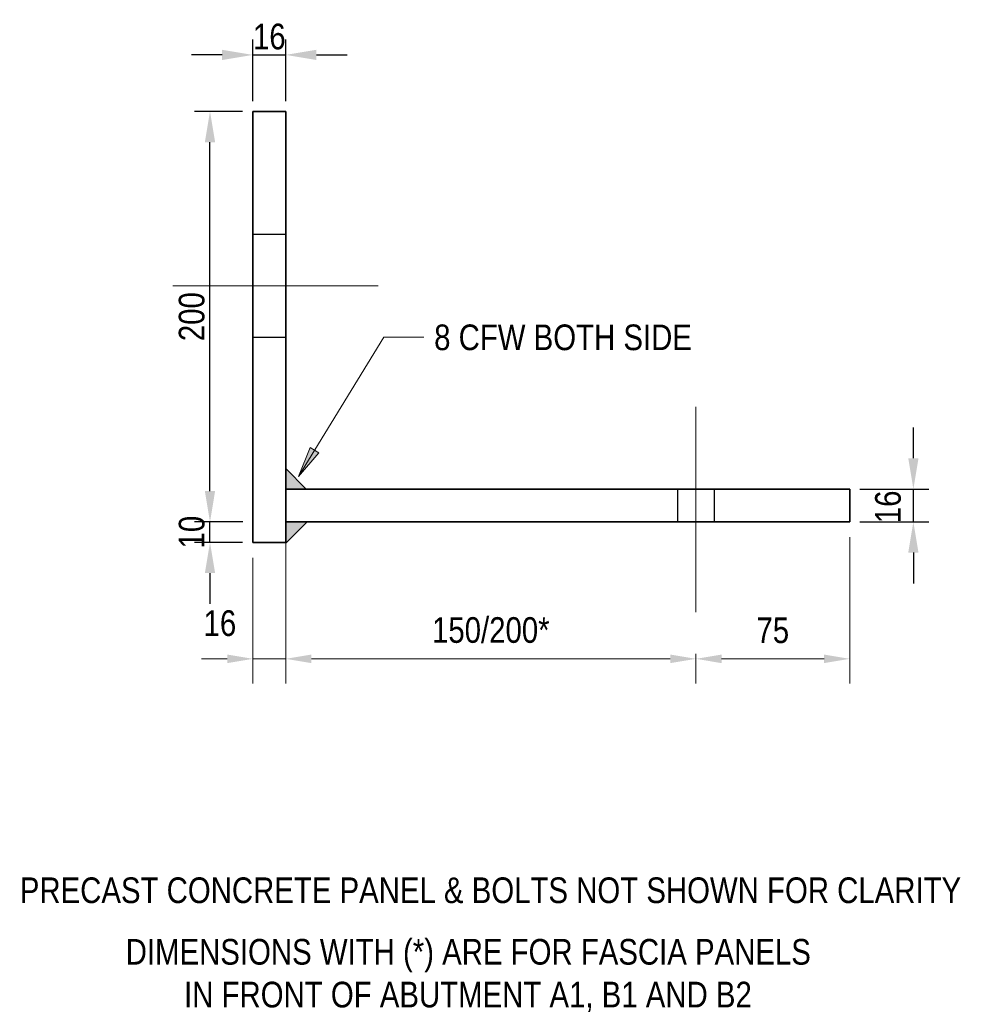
# Model space of a CAD drawing. Header units: metres. Extents: x 2.13 to 8.43, y 2.45 to 4.36.
# Drawn here: x 5.6071 to 6.0661, y 3.8747 to 4.3583 of the extents above; entities that cross this region are included whole.
import ezdxf

# ---------------------------------------------------------------- set-up
doc = ezdxf.new("R2010")
doc.units = ezdxf.units.M
doc.linetypes.add('JacobsCenter', pattern=[0.015, 0.009, -0.0015, 0.003, -0.0015])
doc.layers.get('Defpoints').update_dxf_attribs({"color": 41})
for name, color, linetype, lineweight in [('A-ANNO-DIMS', 7, 'Continuous', 9), ('A-DETL', 7, 'Continuous', 13), ('A-DETL-GENF', 7, 'Continuous', 9), ('G-ANNO-TEXT', 7, 'Continuous', 9)]:
    doc.layers.add(name, color=color, linetype=linetype, lineweight=lineweight)
doc.styles.add('Arial Narrow', font='ARIALN.TTF', dxfattribs={"height": 0.0125})
doc.dimstyles.new('____ddd____', dxfattribs={"dimscale": 0.3048, "dimtxt": 0.012793, "dimasz": 0.049213, "dimexe": 0.024606, "dimexo": 0.016404, "dimgap": 0.008202, "dimtad": 1, "dimdec": 0, "dimlfac": 1000, "dimzin": 0, "dimdsep": 46, "dimtxsty": 'Arial Narrow', "dimsah": 1, "dimcen": 0.09, "dimaunit": 1, "dimadec": 4, "dimazin": 0, "dimtfac": 1, "dimtdec": 4, "dimtix": 1, "dimtmove": 0, "dimatfit": 3, "dimfxl": 1, "dimtvp": 1, "dimtolj": 1, "dimtzin": 0, "dimarcsym": 2})
doc.dimstyles.new('____ddd_____2', dxfattribs={"dimscale": 0.3048, "dimtxt": 0.012793, "dimasz": 0.049213, "dimexe": 0.024606, "dimexo": 0.016404, "dimgap": 0.008202, "dimtad": 1, "dimdec": 0, "dimlfac": 1000, "dimzin": 0, "dimdsep": 46, "dimtxsty": 'Arial Narrow', "dimsah": 1, "dimcen": 0.09, "dimaunit": 1, "dimadec": 4, "dimazin": 0, "dimtfac": 1, "dimtdec": 4, "dimtix": 1, "dimtmove": 2, "dimatfit": 3, "dimfxl": 1, "dimtvp": 1, "dimtolj": 1, "dimtzin": 0, "dimarcsym": 2})
doc.dimstyles.new('Dimension_Standard_O__mm_', dxfattribs={"dimscale": 0.3048, "dimtxt": 0.012793, "dimasz": 0.04101, "dimexe": 0.03937, "dimexo": 0.024606, "dimgap": 0.024606, "dimtad": 1, "dimdec": 0, "dimlfac": 1000, "dimzin": 0, "dimdsep": 46, "dimtxsty": 'Arial Narrow', "dimsah": 1, "dimcen": 0.09, "dimaunit": 1, "dimadec": 4, "dimazin": 0, "dimtfac": 1, "dimtdec": 4, "dimtix": 1, "dimtmove": 0, "dimatfit": 3, "dimfxl": 1, "dimtvp": 1, "dimtfill": 1, "dimtolj": 1, "dimtzin": 0, "dimlwd": 18, "dimlwe": 18, "dimarcsym": 2})
doc.dimstyles.new('Dimension_Standard_O__mm__1', dxfattribs={"dimscale": 0.3048, "dimtxt": 0.012793, "dimasz": 0.04101, "dimexe": 0.03937, "dimexo": 0.024606, "dimgap": 0.024606, "dimtad": 1, "dimdec": 0, "dimlfac": 1000, "dimzin": 0, "dimdsep": 46, "dimtxsty": 'Arial Narrow', "dimsah": 1, "dimcen": 0.09, "dimaunit": 1, "dimadec": 4, "dimazin": 0, "dimtfac": 1, "dimtdec": 4, "dimtix": 1, "dimtmove": 2, "dimatfit": 3, "dimfxl": 1, "dimtvp": 1, "dimtfill": 1, "dimtolj": 1, "dimtzin": 0, "dimlwd": 18, "dimlwe": 18, "dimarcsym": 2})

# ---------------------------------------------------------------- blocks, each defined once
blk = doc.blocks.new('DIMBLOCK16-DRG-2873197 - SIDE VIEW')
at = {"layer": 'A-ANNO-DIMS', "color": 0, "lineweight": -2, "transparency": 16777216}
for p, q in [((5.72076, 4.31869), (5.72076, 4.34876)), ((5.73676, 4.31869), (5.73676, 4.34876)), ((5.70576, 4.34126), (5.69076, 4.34126)), ((5.72076, 4.34126), (5.73676, 4.34126)), ((5.75176, 4.34126), (5.76676, 4.34126))]:
    blk.add_line(p, q, dxfattribs=at)
at = {"layer": 'A-ANNO-DIMS', "color": 0, "transparency": 16777216}
for points in [[(5.70576, 4.34376), (5.70576, 4.33876), (5.72076, 4.34126)], [(5.75176, 4.34376), (5.75176, 4.33876), (5.73676, 4.34126)]]:
    blk.add_solid(points, dxfattribs=at)
at = {"layer": 'Defpoints', "color": 0, "transparency": 16777216}
for p in [(5.73676, 4.34126), (5.72076, 4.31369), (5.73676, 4.31369)]:
    blk.add_point(p, dxfattribs=at)
at = {"layer": 'A-ANNO-DIMS', "color": 0, "transparency": 16777216, "insert": (5.72876, 4.35014), "char_height": 0.0125, "width": 0.0190066, "attachment_point": 5, "style": 'Arial Narrow'}
blk.add_mtext('\\A1;16', dxfattribs=at)
blk = doc.blocks.new('DIMBLOCK17-DRG-2873197 - SIDE VIEW')
at = {"layer": 'A-ANNO-DIMS', "color": 0, "lineweight": -2, "transparency": 16777216}
for p, q in [((5.69984, 4.12869), (5.69984, 4.14369)), ((5.71584, 4.11369), (5.69234, 4.11369)), ((5.69984, 4.10369), (5.69984, 4.11369)), ((5.71576, 4.10369), (5.69234, 4.10369)), ((5.69984, 4.08869), (5.69984, 4.07369))]:
    blk.add_line(p, q, dxfattribs=at)
at = {"layer": 'A-ANNO-DIMS', "color": 0, "transparency": 16777216}
for points in [[(5.69734, 4.12869), (5.70234, 4.12869), (5.69984, 4.11369)], [(5.69734, 4.08869), (5.70234, 4.08869), (5.69984, 4.10369)]]:
    blk.add_solid(points, dxfattribs=at)
at = {"layer": 'Defpoints', "color": 0, "transparency": 16777216}
for p in [(5.69984, 4.11369), (5.72084, 4.11369), (5.72076, 4.10369)]:
    blk.add_point(p, dxfattribs=at)
at = {"layer": 'A-ANNO-DIMS', "color": 0, "transparency": 16777216, "insert": (5.69096, 4.10869), "char_height": 0.0125, "width": 0.0190066, "attachment_point": 5, "rotation": 90, "style": 'Arial Narrow'}
blk.add_mtext('\\A1;10', dxfattribs=at)
blk = doc.blocks.new('DIMBLOCK18-DRG-2873197 - SIDE VIEW')
at = {"layer": 'A-ANNO-DIMS', "color": 0, "lineweight": -2, "transparency": 16777216}
for p, q in [((5.71576, 4.31369), (5.69234, 4.31369)), ((5.69984, 4.12869), (5.69984, 4.29869)), ((5.71584, 4.11369), (5.69234, 4.11369))]:
    blk.add_line(p, q, dxfattribs=at)
at = {"layer": 'A-ANNO-DIMS', "color": 0, "transparency": 16777216}
for points in [[(5.69734, 4.29869), (5.70234, 4.29869), (5.69984, 4.31369)], [(5.69734, 4.12869), (5.70234, 4.12869), (5.69984, 4.11369)]]:
    blk.add_solid(points, dxfattribs=at)
at = {"layer": 'Defpoints', "color": 0, "transparency": 16777216}
for p in [(5.69984, 4.31369), (5.72076, 4.31369), (5.72084, 4.11369)]:
    blk.add_point(p, dxfattribs=at)
at = {"layer": 'A-ANNO-DIMS', "color": 0, "transparency": 16777216, "insert": (5.69096, 4.21369), "char_height": 0.0125, "width": 0.0285099, "attachment_point": 5, "rotation": 90, "style": 'Arial Narrow'}
blk.add_mtext('\\A1;200', dxfattribs=at)
blk = doc.blocks.new('DIMBLOCK19-DRG-2873197 - SIDE VIEW')
at = {"layer": 'A-ANNO-DIMS', "color": 0, "lineweight": -2, "transparency": 16777216}
for p, q in [((6.0428, 4.14469), (6.0428, 4.15969)), ((6.01676, 4.12969), (6.0503, 4.12969)), ((6.0428, 4.11369), (6.0428, 4.12969)), ((6.01676, 4.11369), (6.0503, 4.11369)), ((6.0428, 4.09869), (6.0428, 4.08369))]:
    blk.add_line(p, q, dxfattribs=at)
at = {"layer": 'A-ANNO-DIMS', "color": 0, "transparency": 16777216}
for points in [[(6.0403, 4.14469), (6.0453, 4.14469), (6.0428, 4.12969)], [(6.0403, 4.09869), (6.0453, 4.09869), (6.0428, 4.11369)]]:
    blk.add_solid(points, dxfattribs=at)
at = {"layer": 'Defpoints', "color": 0, "transparency": 16777216}
for p in [(6.01176, 4.12969), (6.0428, 4.12969), (6.01176, 4.11369)]:
    blk.add_point(p, dxfattribs=at)
at = {"layer": 'A-ANNO-DIMS', "color": 0, "transparency": 16777216, "insert": (6.02415, 4.11303), "char_height": 0.0125, "width": 0.0190066, "attachment_point": 1, "rotation": 90, "line_spacing_factor": 0.974696, "style": 'Arial Narrow'}
blk.add_mtext('\\A1;16', dxfattribs=at)
blk = doc.blocks.new('DIMBLOCK20-DRG-2873197 - SIDE VIEW')
at = {"layer": 'A-ANNO-DIMS', "color": 0, "lineweight": 18, "transparency": 16777216}
for p, q in [((5.73676, 4.10619), (5.73676, 4.03493)), ((5.93676, 4.04943), (5.93676, 4.03493)), ((5.74926, 4.04693), (5.92426, 4.04693))]:
    blk.add_line(p, q, dxfattribs=at)
at = {"layer": 'A-ANNO-DIMS', "color": 0, "transparency": 16777216}
for points in [[(5.74926, 4.04901), (5.74926, 4.04484), (5.73676, 4.04693)], [(5.92426, 4.04901), (5.92426, 4.04484), (5.93676, 4.04693)]]:
    blk.add_solid(points, dxfattribs=at)
at = {"layer": 'Defpoints', "color": 0, "transparency": 16777216}
for p in [(5.73676, 4.11369), (5.93676, 4.05693), (5.93676, 4.04693)]:
    blk.add_point(p, dxfattribs=at)
at = {"layer": 'A-ANNO-DIMS', "color": 0, "lineweight": 18, "transparency": 16777216, "insert": (5.83676, 4.06089), "char_height": 0.0125, "width": 0.0684724, "attachment_point": 5, "style": 'Arial Narrow', "bg_fill": 3, "box_fill_scale": 1.1, "bg_fill_color": 256, "bg_fill_true_color": 13158600, "bg_fill_transparency": 0}
blk.add_mtext('\\A1;150/200*', dxfattribs=at)
blk = doc.blocks.new('DIMBLOCK21-DRG-2873197 - SIDE VIEW')
at = {"layer": 'A-ANNO-DIMS', "color": 0, "lineweight": 18, "transparency": 16777216}
for p, q in [((6.01176, 4.10619), (6.01176, 4.03493)), ((5.93676, 4.04943), (5.93676, 4.03493)), ((5.94926, 4.04693), (5.99926, 4.04693))]:
    blk.add_line(p, q, dxfattribs=at)
at = {"layer": 'A-ANNO-DIMS', "color": 0, "transparency": 16777216}
for points in [[(5.94926, 4.04901), (5.94926, 4.04484), (5.93676, 4.04693)], [(5.99926, 4.04901), (5.99926, 4.04484), (6.01176, 4.04693)]]:
    blk.add_solid(points, dxfattribs=at)
at = {"layer": 'Defpoints', "color": 0, "transparency": 16777216}
for p in [(6.01176, 4.11369), (5.93676, 4.05693), (6.01176, 4.04693)]:
    blk.add_point(p, dxfattribs=at)
at = {"layer": 'A-ANNO-DIMS', "color": 0, "lineweight": 18, "transparency": 16777216, "insert": (5.97426, 4.06078), "char_height": 0.0125, "width": 0.0190066, "attachment_point": 5, "style": 'Arial Narrow', "bg_fill": 3, "box_fill_scale": 1.1, "bg_fill_color": 256, "bg_fill_true_color": 13158600, "bg_fill_transparency": 0}
blk.add_mtext('\\A1;75', dxfattribs=at)
blk = doc.blocks.new('DIMBLOCK22-DRG-2873197 - SIDE VIEW')
at = {"layer": 'A-ANNO-DIMS', "color": 0, "lineweight": 18, "transparency": 16777216}
for p, q in [((5.73676, 4.10619), (5.73676, 4.03493)), ((5.72076, 4.09619), (5.72076, 4.03493)), ((5.70826, 4.04693), (5.69576, 4.04693)), ((5.72076, 4.04693), (5.73676, 4.04693)), ((5.74926, 4.04693), (5.76176, 4.04693))]:
    blk.add_line(p, q, dxfattribs=at)
at = {"layer": 'A-ANNO-DIMS', "color": 0, "transparency": 16777216}
for points in [[(5.70826, 4.04901), (5.70826, 4.04484), (5.72076, 4.04693)], [(5.74926, 4.04901), (5.74926, 4.04484), (5.73676, 4.04693)]]:
    blk.add_solid(points, dxfattribs=at)
at = {"layer": 'Defpoints', "color": 0, "transparency": 16777216}
for p in [(5.73676, 4.11369), (5.72076, 4.10369), (5.73676, 4.04693)]:
    blk.add_point(p, dxfattribs=at)
at = {"layer": 'A-ANNO-DIMS', "color": 0, "lineweight": 18, "transparency": 16777216, "insert": (5.69671, 4.07058), "char_height": 0.0125, "width": 0.0190066, "attachment_point": 1, "line_spacing_factor": 0.974696, "style": 'Arial Narrow', "bg_fill": 3, "box_fill_scale": 1.1, "bg_fill_color": 256, "bg_fill_true_color": 13158600, "bg_fill_transparency": 0}
blk.add_mtext('\\A1;16', dxfattribs=at)

msp = doc.modelspace()

# ---------------------------------------------------------------- hatches: boundary and pattern name
at = {"layer": 'A-DETL-GENF'}
for points in [[(5.73676, 4.12969), (5.7468, 4.12969), (5.73676, 4.13972)], [(5.73676, 4.10325), (5.7472, 4.11369), (5.73676, 4.11369)]]:
    msp.add_hatch(color=256, dxfattribs=at).paths.add_polyline_path(points)
at = {"layer": 'G-ANNO-TEXT'}
msp.add_hatch(color=256, dxfattribs=at).paths.add_polyline_path([(5.74299, 4.13579), (5.75297, 4.14726), (5.74869, 4.14989)])

# ---------------------------------------------------------------- linework, layer by layer
at = {"layer": 'A-DETL', "lineweight": 35}
for p, q in [((5.72076, 4.31369), (5.73676, 4.31369)), ((5.72076, 4.10369), (5.72076, 4.31369)), ((5.73676, 4.31369), (5.73676, 4.10369)), ((5.73676, 4.12969), (6.01176, 4.12969)), ((5.73676, 4.11369), (5.73676, 4.12969)), ((6.01176, 4.12969), (6.01176, 4.11369)), ((5.72076, 4.11369), (5.72076, 4.10369)), ((5.73676, 4.11369), (5.73676, 4.10369)), ((6.01176, 4.11369), (5.73676, 4.11369)), ((5.72076, 4.10369), (5.73676, 4.10369)), ((5.73676, 4.10369), (5.72076, 4.10369))]:
    msp.add_line(p, q, dxfattribs=at)
at = {"layer": 'A-DETL', "lineweight": 25}
for p, q in [((5.73676, 4.25369), (5.72076, 4.25369)), ((5.72076, 4.25369), (5.72076, 4.20369)), ((5.73676, 4.20369), (5.73676, 4.25369)), ((5.72076, 4.20369), (5.73676, 4.20369)), ((5.73676, 4.13972), (5.73676, 4.12969)), ((5.7468, 4.12969), (5.73676, 4.13972)), ((5.73676, 4.12969), (5.7468, 4.12969)), ((5.94576, 4.12969), (5.92776, 4.12969)), ((5.92776, 4.12969), (5.92776, 4.11369)), ((5.94576, 4.11369), (5.94576, 4.12969)), ((5.73676, 4.10325), (5.7472, 4.11369)), ((5.7472, 4.11369), (5.73676, 4.11369)), ((5.73676, 4.11369), (5.73676, 4.10325)), ((5.92776, 4.11369), (5.94576, 4.11369))]:
    msp.add_line(p, q, dxfattribs=at)
at = {"layer": 'A-DETL', "linetype": 'JacobsCenter', "lineweight": 9}
for p, q in [((5.78176, 4.22869), (5.66176, 4.22869)), ((5.93676, 4.16969), (5.93676, 4.05693))]:
    msp.add_line(p, q, dxfattribs=at)
at = {"layer": 'G-ANNO-TEXT'}
for p, q in [((5.74299, 4.13579), (5.78458, 4.20362)), ((5.78458, 4.20362), (5.80414, 4.20362)), ((5.74869, 4.14989), (5.74299, 4.13579)), ((5.75297, 4.14726), (5.74869, 4.14989)), ((5.74299, 4.13579), (5.75297, 4.14726))]:
    msp.add_line(p, q, dxfattribs=at)

# ---------------------------------------------------------------- texts
at = {"layer": 'G-ANNO-TEXT', "insert": (5.80914, 4.20987), "char_height": 0.0125, "attachment_point": 1, "style": 'Arial Narrow', "bg_fill": 3, "box_fill_scale": 1, "bg_fill_color": 256, "bg_fill_transparency": 0}
msp.add_mtext('8 CFW BOTH SIDE', dxfattribs=at)
at = {"layer": 'G-ANNO-TEXT', "char_height": 0.0125, "attachment_point": 1, "style": 'Arial Narrow', "bg_fill": 3, "box_fill_scale": 1, "bg_fill_color": 256, "bg_fill_true_color": 13158600, "bg_fill_transparency": 0}
for s, insert in [('PRECAST CONCRETE PANEL & BOLTS NOT SHOWN FOR CLARITY', (5.60712, 3.9404)), ('DIMENSIONS WITH (*) ARE FOR FASCIA PANELS ', (5.65874, 3.9104)), ('IN FRONT OF ABUTMENT A1, B1 AND B2', (5.68719, 3.88956))]:
    msp.add_mtext(s, dxfattribs=dict(at, insert=insert))

# ---------------------------------------------------------------- dimensions: what is measured, and where the dimension line sits
at = {"layer": 'A-ANNO-DIMS'}
dim = msp.add_linear_dim(base=(5.73676, 4.34126), p1=(5.72076, 4.31369), p2=(5.73676, 4.31369), dimstyle='____ddd____', override={"dimpost": '<>', "dimfxl": 0.016}, dxfattribs=at)
dim.commit()
dim.dimension.update_dxf_attribs({"geometry": 'DIMBLOCK16-DRG-2873197 - SIDE VIEW', "text_midpoint": (5.72876, 4.35014)})
for base, p1, p2, override, picture, middle in [((5.69984, 4.31369), (5.72084, 4.11369), (5.72076, 4.31369), {"dimpost": '<>', "dimfxl": 0.2}, 'DIMBLOCK18-DRG-2873197 - SIDE VIEW', (5.69096, 4.21369)), ((5.69984, 4.11369), (5.72076, 4.10369), (5.72084, 4.11369), {"dimpost": '<>', "dimfxl": 0.01}, 'DIMBLOCK17-DRG-2873197 - SIDE VIEW', (5.69096, 4.10869))]:
    dim = msp.add_linear_dim(base=base, p1=p1, p2=p2, angle=90, dimstyle='____ddd____', override=override, dxfattribs=at)
    dim.commit()
    dim.dimension.update_dxf_attribs({"geometry": picture, "text_midpoint": middle})
dim = msp.add_linear_dim(base=(6.0428, 4.12969), p1=(6.01176, 4.11369), p2=(6.01176, 4.12969), angle=90, dimstyle='____ddd_____2', override={"dimpost": '<>', "dimfxl": 0.016}, dxfattribs=at)
dim.commit()
dim.dimension.update_dxf_attribs({"geometry": 'DIMBLOCK19-DRG-2873197 - SIDE VIEW', "text_midpoint": (6.03248, 4.12253), "dimtype": 160, "text_rotation": 90})

# ---------------------------------------------------------------- next in the draw order: dimensions: what is measured, and where the dimension line sits
at = {"layer": 'A-ANNO-DIMS', "lineweight": 18}
dim = msp.add_linear_dim(base=(5.93676, 4.04693), p1=(5.73676, 4.11369), p2=(5.93676, 4.05693), text='150/200*', dimstyle='Dimension_Standard_O__mm_', override={"dimpost": '<>', "dimfxl": 0.207898}, dxfattribs=at)
dim.commit()
dim.dimension.update_dxf_attribs({"geometry": 'DIMBLOCK20-DRG-2873197 - SIDE VIEW', "text_midpoint": (5.83676, 4.06089)})

# ---------------------------------------------------------------- next in the draw order: dimensions: what is measured, and where the dimension line sits
dim = msp.add_linear_dim(base=(5.73676, 4.04693), p1=(5.72076, 4.10369), p2=(5.73676, 4.11369), dimstyle='Dimension_Standard_O__mm__1', override={"dimpost": '<>', "dimfxl": 0.018868}, dxfattribs=at)
dim.commit()
dim.dimension.update_dxf_attribs({"geometry": 'DIMBLOCK22-DRG-2873197 - SIDE VIEW', "text_midpoint": (5.70622, 4.06225), "dimtype": 160})
dim = msp.add_linear_dim(base=(6.01176, 4.04693), p1=(5.93676, 4.05693), p2=(6.01176, 4.11369), dimstyle='Dimension_Standard_O__mm_', override={"dimpost": '<>', "dimfxl": 0.094057}, dxfattribs=at)
dim.commit()
dim.dimension.update_dxf_attribs({"geometry": 'DIMBLOCK21-DRG-2873197 - SIDE VIEW', "text_midpoint": (5.97426, 4.06078)})

doc.saveas('drawing.dxf')
